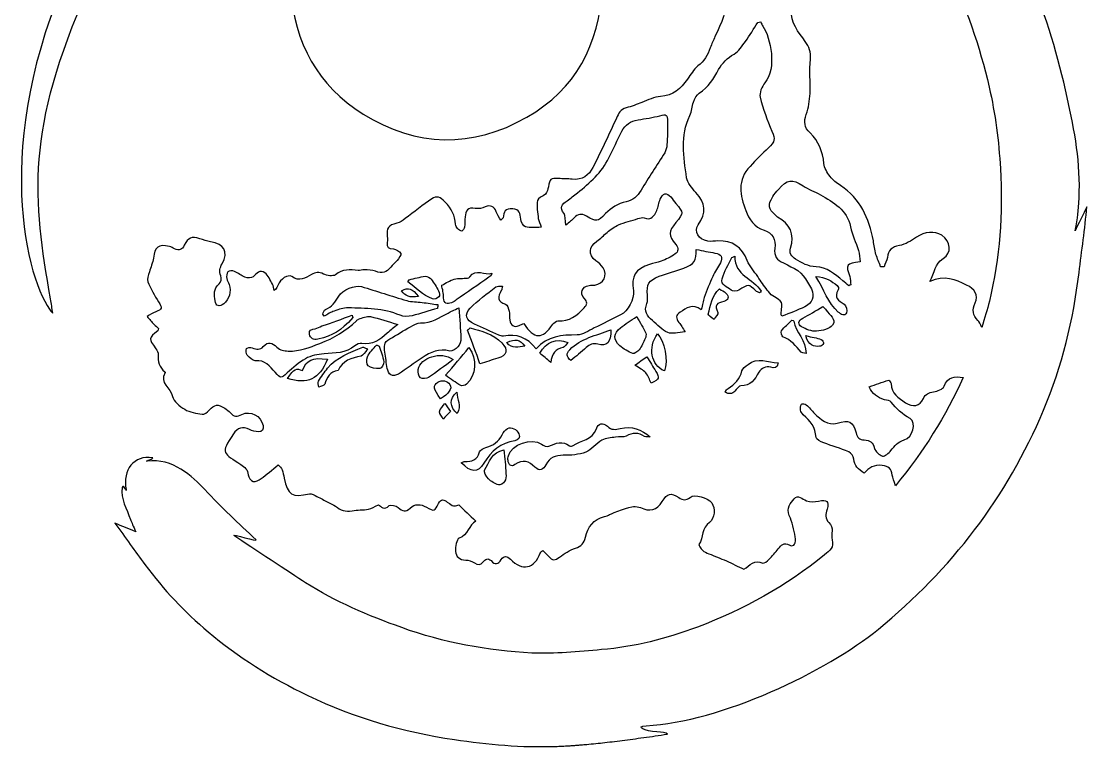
# Model space of a CAD drawing. Header units: millimetres. Extents: x 0 to 210, y -216 to -2.
# Drawn here: x 0.2 to 210, y -216.4 to -73.7 of the extents above; entities that cross this region are included whole.
import ezdxf

# ---------------------------------------------------------------- set-up
doc = ezdxf.new("R2010")
doc.units = ezdxf.units.MM
doc.layers.get('0').update_dxf_attribs({"linetype": 'CONTINUOUS'})

msp = doc.modelspace()

# ---------------------------------------------------------------- linework, layer by layer
for points, degree in [([(11.36, -60.35), (-5.77, -94.62), (0.7, -123.19), (5.81, -130.33)], 3), ([(182.46, -63.26), (186.24, -70.72), (188.89, -78.56), (190.77, -86.64)], 3), ([(99.76, -92.53), (109.36, -87.05), (113.99, -78.26), (114.62, -67.05)], 3), ([(206.14, -88.67), (204.37, -80.61), (202.06, -72.78), (198.89, -65.17)], 3), ([(6, -128.27), (2.5, -108.67), (1.07, -94.84), (13.39, -67.38)], 3), ([(53.25, -67.3), (53.98, -77.89), (58.61, -86.31), (67.51, -91.9)], 3), ([(138.92, -68.37), (139.29, -71.46), (138.04, -74.03), (136.79, -76.68)], 3), ([(154.55, -77.64), (153.26, -75.76), (151.57, -73.96), (151.9, -71.38)], 3), ([(142.78, -77.64), (143.66, -76.42), (144.4, -75.14), (145.21, -73.89)], 3), ([(145.21, -73.89), (145.39, -73.85), (145.61, -73.81), (145.8, -73.77)], 3), ([(145.8, -73.77), (145.94, -74.07), (146.02, -74.36), (146.2, -74.62)], 3), ([(146.2, -74.62), (147.82, -76.97), (148.96, -82.93), (146.61, -85.76)], 3), ([(136.79, -76.68), (136.46, -77.38), (136.13, -78.11), (135.87, -78.89)], 3), ([(135.87, -78.89), (135.35, -80.28), (134.69, -81.5), (133.44, -82.45)], 3), ([(140.54, -80.1), (141.46, -79.55), (142.16, -78.52), (142.78, -77.64)], 3), ([(155.58, -81.13), (155.76, -79.66), (155.32, -78.74), (154.55, -77.64)], 3), ([(137.49, -83.15), (138.22, -81.83), (139.25, -80.91), (140.54, -80.1)], 3), ([(155.5, -87.86), (155.61, -85.61), (155.28, -83.34), (155.58, -81.13)], 3), ([(133.44, -82.45), (132.6, -83.11), (132.01, -84.11), (131.38, -85.03)], 3), ([(133.7, -87.78), (135.54, -86.68), (136.53, -84.92), (137.49, -83.15)], 3), ([(131.38, -85.03), (130.1, -86.94), (128.52, -88.26), (126.05, -88.45)], 3), ([(146.61, -85.76), (146.02, -86.5), (145.47, -87.75), (145.69, -88.59)], 3), ([(132.56, -89.55), (132.82, -88.89), (133.15, -88.12), (133.7, -87.78)], 3), ([(154.77, -91.98), (155.21, -90.65), (155.43, -89.26), (155.5, -87.86)], 3), ([(190.77, -86.64), (191.98, -91.87), (192.68, -97.27), (192.97, -102.64)], 3), ([(122.41, -89.62), (121.38, -89.99), (120.39, -90.43), (119.32, -90.69)], 3), ([(126.05, -88.45), (124.84, -88.52), (123.62, -89.18), (122.41, -89.62)], 3), ([(131.86, -92.2), (132.27, -91.39), (132.23, -90.4), (132.56, -89.55)], 3), ([(145.69, -88.59), (146.24, -90.87), (147.08, -93.12), (148, -95.29)], 3), ([(208.45, -108.41), (208.82, -101.72), (207.57, -95.18), (206.14, -88.67)], 3), ([(67.51, -91.9), (77.99, -98.45), (89.06, -98.63), (99.76, -92.53)], 3), ([(119.32, -90.69), (118.18, -90.95), (117.81, -91.83), (117.41, -92.71)], 3), ([(121.64, -93.04), (123.07, -92.82), (124.54, -92.6), (125.94, -92.23)], 3), ([(125.94, -92.23), (127.19, -91.9), (127.45, -92.01), (127.45, -93.37)], 3), ([(131.2, -104.44), (130.65, -100.32), (129.88, -96.2), (131.86, -92.2)], 3), ([(155.5, -95.62), (154.36, -94.55), (154.25, -93.41), (154.77, -91.98)], 3), ([(117.41, -92.71), (115.87, -95.95), (114.4, -99.26), (112.74, -102.42)], 3), ([(118.48, -95.29), (119.14, -94), (120.17, -93.26), (121.64, -93.04)], 3), ([(127.45, -93.37), (127.45, -94.92), (127.45, -96.43), (127.34, -97.97)], 3), ([(115.9, -100.51), (116.75, -98.74), (117.59, -97.01), (118.48, -95.29)], 3), ([(148, -95.29), (148.67, -96.87), (148.63, -97.34), (147.3, -98.56)], 3), ([(158.23, -101.65), (158.01, -99.26), (157.2, -97.23), (155.5, -95.62)], 3), ([(127.34, -97.97), (127.3, -98.48), (127.15, -99.07), (126.9, -99.51)], 3), ([(147.3, -98.56), (146.05, -99.7), (144.88, -100.95), (143.7, -102.2)], 3), ([(109.73, -107.42), (112.15, -105.43), (114.51, -103.41), (115.9, -100.51)], 3), ([(126.9, -99.51), (125.35, -101.98), (123.73, -104.4), (122.23, -106.91)], 3), ([(112.74, -102.42), (111.97, -103.93), (110.64, -104.96), (108.7, -104.74)], 3), ([(143.7, -102.2), (141.13, -104.88), (141.64, -107.93), (142.86, -110.91)], 3), ([(159.44, -104.18), (158.89, -103.45), (158.3, -102.53), (158.23, -101.65)], 3), ([(192.97, -102.64), (193.45, -111.43), (192.9, -120.18), (190.8, -128.75)], 3), ([(105.97, -104.59), (104.47, -104.48), (104.21, -104.7), (103.99, -106.21)], 3), ([(108.7, -104.74), (107.78, -104.63), (106.86, -104.66), (105.97, -104.59)], 3), ([(133, -107.31), (132.27, -106.46), (131.35, -105.47), (131.2, -104.44)], 3), ([(161.5, -105.99), (160.73, -105.47), (159.99, -104.88), (159.44, -104.18)], 3), ([(103.99, -106.21), (103.92, -106.72), (103.73, -107.27), (103.4, -107.64)], 3), ([(122.23, -106.91), (121.53, -108.08), (120.61, -108.89), (119.29, -109.15)], 3), ([(148.15, -108.16), (148.44, -107.64), (148.89, -107.2), (149.29, -106.72)], 3), ([(149.29, -106.72), (150.98, -104.74), (151.94, -104.63), (154.14, -106.02)], 3), ([(154.14, -106.02), (155.21, -106.72), (156.42, -107.16), (157.53, -107.79)], 3), ([(167.97, -116.83), (167.12, -112.42), (165.4, -108.56), (161.5, -105.99)], 3), ([(81.04, -108.56), (79.24, -109.77), (77.55, -111.21), (75.79, -112.49)], 3), ([(83.66, -109.22), (82.7, -108.23), (82, -107.93), (81.04, -108.56)], 3), ([(101.82, -108.89), (101.67, -110.07), (101.89, -111.28), (102, -112.49)], 3), ([(103.4, -107.64), (102.96, -108.16), (101.89, -108.41), (101.82, -108.89)], 3), ([(107.08, -111.5), (106.16, -110.29), (106.67, -109.63), (107.67, -108.96)], 3), ([(107.67, -108.96), (108.36, -108.49), (109.06, -107.97), (109.73, -107.42)], 3), ([(125.32, -110.91), (125.65, -110.21), (125.72, -109.37), (126.01, -108.63)], 3), ([(126.01, -108.63), (126.2, -108.23), (126.53, -107.68), (126.9, -107.6)], 3), ([(126.9, -107.6), (127.23, -107.53), (127.74, -107.9), (128.07, -108.19)], 3), ([(128.07, -108.19), (128.48, -108.56), (128.7, -109.07), (129.07, -109.52)], 3), ([(133.48, -113.71), (135.13, -111.28), (134.95, -109.48), (133, -107.31)], 3), ([(148.7, -111.83), (147.27, -110.47), (147.16, -109.88), (148.15, -108.16)], 3), ([(157.53, -107.79), (160.14, -109.3), (162.75, -110.73), (163.48, -114.08)], 3), ([(207.68, -114.88), (208.31, -112.13), (208.31, -111.17), (208.45, -108.41)], 3), ([(85.71, -113.6), (85.6, -111.83), (84.94, -110.55), (83.66, -109.22)], 3), ([(89.61, -110.47), (88.1, -110.14), (87.74, -110.99), (87.59, -112.13)], 3), ([(91.56, -110.18), (90.97, -110.4), (90.24, -110.62), (89.61, -110.47)], 3), ([(93.73, -111.13), (93.29, -110.1), (92.66, -109.74), (91.56, -110.18)], 3), ([(94.61, -112.79), (94.28, -112.2), (93.95, -111.69), (93.73, -111.13)], 3), ([(96.97, -110.55), (95.53, -110.4), (95.16, -111.21), (95.09, -112.35)], 3), ([(98.55, -112.57), (98.44, -111.46), (98.29, -110.69), (96.97, -110.55)], 3), ([(119.29, -109.15), (117.67, -109.48), (116.38, -110.36), (115.24, -111.5)], 3), ([(122.82, -112.31), (124.29, -112.94), (124.84, -111.91), (125.32, -110.91)], 3), ([(129.07, -109.52), (130.65, -111.32), (130.65, -111.32), (129.07, -113.27)], 3), ([(142.86, -110.91), (143.52, -112.57), (144.44, -114.15), (146.46, -114.77)], 3), ([(209.96, -110.14), (209.41, -111.5), (208.12, -113.78), (207.68, -114.88)], 3), ([(208.45, -123.08), (208.97, -118.82), (209.67, -114.55), (209.96, -110.14)], 3), ([(75.79, -112.49), (75.31, -112.86), (74.76, -113.23), (74.17, -113.38)], 3), ([(87.59, -112.13), (87.52, -112.79), (87.59, -113.49), (87.48, -114.15)], 3), ([(95.09, -112.35), (95.09, -112.42), (94.91, -112.49), (94.61, -112.79)], 3), ([(99.5, -114.11), (99.06, -114), (98.58, -113.12), (98.55, -112.57)], 3), ([(102, -112.49), (102.15, -112.97), (102.37, -113.52), (102.56, -114.19)], 3), ([(107.41, -113.78), (107.3, -112.71), (107.41, -111.94), (107.08, -111.5)], 3), ([(109.06, -112.35), (108.62, -112.79), (108.14, -113.16), (107.41, -113.78)], 3), ([(111.49, -111.98), (110.5, -111.43), (109.8, -111.57), (109.06, -112.35)], 3), ([(115.24, -111.5), (113.62, -113.16), (113.55, -113.16), (111.49, -111.98)], 3), ([(117.81, -113.71), (119.03, -113.19), (120.35, -112.86), (121.6, -112.49)], 3), ([(121.6, -112.49), (122.01, -112.38), (122.48, -112.16), (122.82, -112.31)], 3), ([(149.11, -112.2), (148.96, -112.13), (148.85, -111.94), (148.7, -111.83)], 3), ([(151.64, -118.3), (152.53, -115.51), (151.57, -113.56), (149.11, -112.2)], 3), ([(74.17, -113.38), (72.44, -113.82), (72.07, -114.3), (72.29, -116.02)], 3), ([(86.08, -114.44), (85.9, -114.22), (85.75, -113.89), (85.71, -113.6)], 3), ([(86.93, -114.92), (86.71, -114.96), (86.3, -114.66), (86.08, -114.44)], 3), ([(87.48, -114.15), (87.44, -114.44), (87.15, -114.88), (86.93, -114.92)], 3), ([(102.56, -114.19), (101.34, -114.19), (100.39, -114.37), (99.5, -114.11)], 3), ([(113.55, -116.94), (114.28, -116.47), (114.87, -115.73), (115.57, -115.18)], 3), ([(115.57, -115.18), (116.27, -114.63), (117.01, -114.04), (117.81, -113.71)], 3), ([(129.07, -113.27), (127.63, -115.03), (127.6, -115.8), (129.07, -117.57)], 3), ([(135.35, -116.91), (133.52, -116.65), (132.6, -114.99), (133.48, -113.71)], 3), ([(146.46, -114.77), (148.11, -115.29), (148.85, -116.58), (148.56, -118.34)], 3), ([(163.48, -114.08), (163.81, -115.66), (164.55, -117.2), (165.03, -118.75)], 3), ([(181.43, -115.77), (180.03, -114.81), (178.01, -115.07), (176.46, -116.13)], 3), ([(35.38, -116.43), (33.72, -115.95), (33.1, -116.17), (32.32, -117.72)], 3), ([(37.47, -117.05), (36.77, -116.94), (36.07, -116.61), (35.38, -116.43)], 3), ([(39.75, -121.36), (41.08, -118.97), (40.19, -117.42), (37.47, -117.05)], 3), ([(72.29, -117.13), (72.15, -118.12), (72.51, -118.38), (73.51, -118.45)], 3), ([(72.29, -116.02), (72.33, -116.39), (72.33, -116.76), (72.29, -117.13)], 3), ([(113.33, -120.77), (111.82, -119.55), (111.93, -118.01), (113.55, -116.94)], 3), ([(137.38, -116.87), (136.71, -116.91), (136.02, -117.02), (135.35, -116.91)], 3), ([(143.15, -120.73), (142.05, -118.08), (140.21, -116.76), (137.38, -116.87)], 3), ([(168.48, -119.52), (168.23, -118.63), (168.12, -117.72), (167.97, -116.83)], 3), ([(176.46, -116.13), (175.43, -116.83), (174.26, -117.57), (173.08, -117.79)], 3), ([(181.69, -120.36), (183.49, -119.26), (183.19, -116.98), (181.43, -115.77)], 3), ([(29.38, -117.97), (27.29, -117.42), (26.48, -118.08), (26.26, -120.25)], 3), ([(30.41, -118.41), (30.08, -118.23), (29.75, -118.08), (29.38, -117.97)], 3), ([(32.32, -117.72), (31.88, -118.63), (31.29, -118.86), (30.41, -118.41)], 3), ([(73.51, -118.45), (74.02, -118.49), (74.68, -118.93), (74.98, -119.37)], 3), ([(74.98, -119.37), (75.12, -119.59), (74.54, -120.29), (74.21, -120.73)], 3), ([(128.92, -119.44), (128.07, -120.03), (127.15, -120.51), (126.2, -120.88)], 3), ([(129.07, -117.57), (129.69, -118.3), (129.62, -118.97), (128.92, -119.44)], 3), ([(130.68, -122.2), (132.67, -121.47), (133.18, -120.66), (133.11, -118.56)], 3), ([(133.11, -118.56), (134.44, -118.82), (135.61, -119.04), (136.79, -119.26)], 3), ([(136.79, -119.26), (138, -119.44), (138.41, -120.07), (137.85, -121.17)], 3), ([(148.56, -118.34), (148.33, -119.77), (149.03, -120.66), (150.28, -121.21)], 3), ([(152.64, -120.44), (151.83, -119.92), (151.35, -119.22), (151.64, -118.3)], 3), ([(165.03, -118.75), (165.25, -119.44), (165.29, -120.22), (165.4, -120.99)], 3), ([(169.4, -121.94), (169.11, -121.14), (168.74, -120.33), (168.48, -119.52)], 3), ([(173.08, -117.79), (171.57, -118.05), (170.95, -118.71), (170.73, -120.11)], 3), ([(26.26, -120.25), (26.15, -121.17), (25.67, -122.05), (25.45, -122.97)], 3), ([(39.49, -123.75), (39.09, -122.83), (39.35, -122.16), (39.75, -121.36)], 3), ([(74.21, -120.73), (73.84, -121.21), (73.32, -121.54), (72.99, -122.02)], 3), ([(114.76, -122.16), (114.4, -121.61), (113.84, -121.17), (113.33, -120.77)], 3), ([(123.92, -121.5), (121.09, -122.42), (120.28, -123.75), (120.72, -126.69)], 3), ([(126.2, -120.88), (125.46, -121.17), (124.65, -121.25), (123.92, -121.5)], 3), ([(137.85, -121.17), (137.41, -122.09), (136.79, -122.94), (136.35, -123.86)], 3), ([(138.19, -124.3), (138.63, -122.86), (139.47, -121.5), (140.13, -120.14)], 3), ([(140.13, -120.14), (140.32, -120.07), (140.5, -120), (140.69, -119.88)], 3), ([(140.69, -119.88), (140.58, -123.67), (144.36, -124.26), (145.87, -126.76)], 3), ([(145.21, -123.89), (144.51, -122.86), (143.63, -121.87), (143.15, -120.73)], 3), ([(150.28, -121.21), (150.8, -121.43), (151.28, -121.72), (151.75, -121.94)], 3), ([(156.68, -121.94), (155.1, -121.91), (153.89, -121.25), (152.64, -120.44)], 3), ([(165.4, -120.99), (162.6, -121.25), (162.42, -121.58), (163.34, -123.89)], 3), ([(170.73, -120.11), (170.62, -120.73), (170.29, -121.32), (170.07, -121.94)], 3), ([(179.11, -124.85), (180.1, -123.05), (179.99, -121.39), (181.69, -120.36)], 3), ([(25.45, -122.97), (25.26, -123.6), (24.97, -124.37), (25.15, -124.89)], 3), ([(40.89, -122.94), (40.63, -123.19), (40.63, -123.82), (40.67, -124.26)], 3), ([(42.21, -122.86), (41.81, -122.72), (41.15, -122.72), (40.89, -122.94)], 3), ([(44.27, -124), (43.54, -123.75), (42.95, -123.16), (42.21, -122.86)], 3), ([(48.17, -123.16), (47.22, -122.42), (46.55, -123.3), (45.86, -123.93)], 3), ([(49.68, -125.36), (49.24, -124.59), (48.83, -123.67), (48.17, -123.16)], 3), ([(57.36, -123.49), (56.15, -124.15), (54.97, -124.96), (53.47, -123.89)], 3), ([(59.72, -123.38), (58.8, -122.9), (58.17, -123.05), (57.36, -123.49)], 3), ([(62.07, -123.53), (61.59, -123.89), (60.38, -123.71), (59.72, -123.38)], 3), ([(66.52, -122.68), (64.94, -122.42), (63.47, -122.42), (62.07, -123.53)], 3), ([(67.77, -122.53), (67.37, -122.5), (66.92, -122.75), (66.52, -122.68)], 3), ([(69.98, -122.83), (69.31, -122.57), (68.51, -122.57), (67.77, -122.53)], 3), ([(72.99, -122.02), (72.15, -123.12), (71.26, -123.34), (69.98, -122.83)], 3), ([(88.51, -123.93), (89.76, -122.16), (91.45, -123.75), (92.88, -123.23)], 3), ([(92.88, -123.23), (92.74, -123.64), (92.55, -123.86), (92.3, -124)], 3), ([(113.15, -125.55), (114.87, -125.33), (115.72, -123.64), (114.76, -122.16)], 3), ([(125.83, -123.82), (127.41, -123.19), (129.07, -122.79), (130.68, -122.2)], 3), ([(151.75, -121.94), (153.78, -122.75), (154.84, -124.48), (155.76, -126.32)], 3), ([(161.94, -124.7), (160.36, -123.45), (158.81, -121.98), (156.68, -121.94)], 3), ([(170.07, -121.94), (169.85, -121.94), (169.62, -121.94), (169.4, -121.94)], 3), ([(201.47, -150.18), (205.14, -141.51), (207.35, -132.42), (208.45, -123.08)], 3), ([(25.15, -124.89), (25.71, -126.28), (26.44, -127.61), (27.25, -128.86)], 3), ([(38.39, -128.67), (38.28, -127.5), (37.99, -126.25), (39.2, -125.33)], 3), ([(39.2, -125.33), (39.53, -125.07), (39.71, -124.15), (39.49, -123.75)], 3), ([(41.15, -125.44), (41.63, -126.87), (41.19, -128.34), (40.08, -129.26)], 3), ([(40.67, -124.26), (40.71, -124.67), (41, -125.03), (41.15, -125.44)], 3), ([(45.86, -123.93), (45.56, -124.22), (44.75, -124.19), (44.27, -124)], 3), ([(50.01, -126.61), (49.9, -126.17), (49.9, -125.73), (49.68, -125.36)], 3), ([(50.78, -125.51), (50.64, -125.88), (50.49, -126.25), (50.01, -126.61)], 3), ([(53.47, -123.89), (52.73, -123.38), (51.22, -124.41), (50.78, -125.51)], 3), ([(62.73, -127.72), (63.39, -126.5), (66.04, -125.47), (67.18, -125.84)], 3), ([(76.34, -124.92), (76.41, -124.78), (76.52, -124.67), (76.6, -124.52)], 3), ([(81.15, -128.27), (79.28, -127.53), (77.88, -126.1), (76.34, -124.92)], 3), ([(76.6, -124.52), (77.62, -124.26), (78.69, -123.97), (79.76, -123.82)], 3), ([(79.76, -123.82), (80.13, -123.78), (80.68, -124.08), (80.93, -124.41)], 3), ([(80.93, -124.41), (81.49, -125.11), (81.96, -125.92), (82.37, -126.72)], 3), ([(82.99, -125.58), (83.88, -125.14), (84.61, -124.63), (85.46, -124.41)], 3), ([(83.36, -128.05), (83.4, -127.2), (83.14, -126.39), (82.99, -125.58)], 3), ([(85.46, -124.41), (86.3, -124.19), (87.19, -124.26), (88.07, -124.19)], 3), ([(92.3, -124), (90.16, -125.51), (87.99, -126.98), (85.86, -128.49)], 3), ([(88.07, -124.19), (88.21, -124.19), (88.44, -124.04), (88.51, -123.93)], 3), ([(93.66, -125.92), (93.91, -125.73), (94.43, -125.81), (94.94, -125.77)], 3), ([(94.94, -125.77), (94.83, -126.17), (94.87, -126.47), (94.72, -126.65)], 3), ([(111.09, -128.2), (110.09, -127.06), (110.53, -125.92), (112.04, -125.62)], 3), ([(112.04, -125.62), (112.41, -125.55), (112.78, -125.58), (113.15, -125.55)], 3), ([(123.48, -127.57), (123.37, -125.29), (123.66, -124.7), (125.83, -123.82)], 3), ([(136.35, -123.86), (135.72, -125.22), (135.21, -126.61), (134.69, -128.01)], 3), ([(139.95, -126.54), (139.25, -125.92), (137.78, -125.55), (138.19, -124.3)], 3), ([(144.99, -126.8), (143.3, -125.29), (143.33, -125.33), (141.5, -126.58)], 3), ([(147.08, -126.54), (146.42, -125.69), (145.83, -124.81), (145.21, -123.89)], 3), ([(156.64, -123.86), (158.59, -123.97), (159.77, -124.78), (160.87, -125.66)], 3), ([(161.06, -130.88), (159.03, -129.04), (158.26, -126.47), (156.64, -123.86)], 3), ([(160.87, -125.66), (161.06, -125.81), (161.17, -126.28), (161.06, -126.47)], 3), ([(163.12, -125.69), (162.71, -125.36), (162.34, -125.03), (161.94, -124.7)], 3), ([(163.52, -125.51), (163.37, -125.58), (163.26, -125.62), (163.12, -125.69)], 3), ([(163.34, -123.89), (163.48, -124.41), (163.45, -125), (163.52, -125.51)], 3), ([(186.32, -125.55), (184.15, -124.48), (181.98, -123.56), (179.11, -124.85)], 3), ([(188.01, -129.08), (188.67, -127.5), (187.9, -126.32), (186.32, -125.55)], 3), ([(60.09, -130.36), (61.37, -129.85), (62.07, -128.89), (62.73, -127.72)], 3), ([(67.18, -125.84), (70.16, -126.76), (73.14, -127.75), (76.12, -128.6)], 3), ([(75.09, -126.69), (76.52, -125.95), (77.11, -126.14), (78.43, -127.83)], 3), ([(78.43, -127.83), (76.67, -128.05), (75.86, -127.75), (75.09, -126.69)], 3), ([(82.44, -127.9), (82.15, -128.2), (81.52, -128.38), (81.15, -128.27)], 3), ([(82.37, -126.72), (82.55, -127.06), (82.63, -127.72), (82.44, -127.9)], 3), ([(88.62, -130.11), (90.13, -128.53), (91.93, -127.28), (93.66, -125.92)], 3), ([(94.72, -126.65), (93.95, -127.86), (93.99, -128.78), (95.57, -129.34)], 3), ([(120.72, -126.69), (120.98, -128.34), (119.69, -130.7), (118.22, -131.39)], 3), ([(123.4, -129.19), (123.62, -128.71), (123.51, -128.12), (123.48, -127.57)], 3), ([(135.46, -131.28), (135.91, -129.56), (136.09, -127.64), (137.71, -126.32)], 3), ([(137.71, -126.32), (138.15, -126.61), (138.59, -126.83), (138.92, -127.13)], 3), ([(138.92, -127.13), (139.69, -127.86), (139.4, -128.6), (138.55, -128.78)], 3), ([(141.5, -126.58), (141.13, -126.83), (140.24, -126.8), (139.95, -126.54)], 3), ([(145.58, -127.09), (145.39, -126.98), (145.17, -126.94), (144.99, -126.8)], 3), ([(145.87, -126.76), (145.76, -126.87), (145.69, -126.98), (145.58, -127.09)], 3), ([(148.19, -127.68), (147.75, -127.42), (147.42, -126.94), (147.08, -126.54)], 3), ([(149.81, -131.14), (150.14, -128.82), (150.14, -128.86), (148.19, -127.68)], 3), ([(155.76, -126.32), (156.5, -127.79), (155.95, -129.19), (154.48, -129.81)], 3), ([(161.06, -126.47), (160.17, -127.97), (161.02, -128.64), (162.23, -129.34)], 3), ([(6.44, -131.1), (6.29, -130.14), (6.14, -129.22), (6, -128.27)], 3), ([(27.25, -128.86), (28.02, -130), (27.98, -130.33), (26.7, -130.81)], 3), ([(40.08, -129.26), (39.27, -129.92), (38.46, -129.7), (38.39, -128.67)], 3), ([(76.12, -128.6), (77.07, -128.89), (78.14, -128.86), (79.17, -128.97)], 3), ([(79.17, -128.97), (80.2, -129.11), (81.23, -129.26), (82.22, -129.41)], 3), ([(82.22, -129.41), (82.22, -129.67), (82.18, -129.89), (82.18, -130.14)], 3), ([(84.94, -129.04), (84.06, -129.34), (83.4, -129.22), (83.36, -128.05)], 3), ([(85.86, -128.49), (85.57, -128.71), (85.27, -128.93), (84.94, -129.04)], 3), ([(95.57, -129.34), (95.9, -129.45), (96.16, -130.18), (96.27, -130.66)], 3), ([(111.05, -130.03), (111.71, -129.37), (111.71, -128.89), (111.09, -128.2)], 3), ([(124.47, -132.53), (123.44, -131.65), (122.74, -130.66), (123.4, -129.19)], 3), ([(134.1, -130.4), (132.3, -129.08), (131.13, -130.14), (129.91, -130.92)], 3), ([(134.69, -128.01), (134.44, -128.71), (134.32, -129.45), (134.1, -130.4)], 3), ([(138.55, -128.78), (137.16, -129.08), (136.53, -129.45), (137.38, -130.95)], 3), ([(154.48, -129.81), (153.04, -130.55), (151.53, -131.06), (149.92, -131.69)], 3), ([(154.07, -132.06), (155.36, -131.43), (156.53, -130.66), (158.04, -129.78)], 3), ([(158.04, -129.78), (158.19, -129.92), (158.52, -130.18), (158.7, -130.51)], 3), ([(162.23, -129.34), (162.6, -129.56), (162.9, -130.59), (162.71, -130.99)], 3), ([(188.56, -132.5), (187.46, -131.47), (187.42, -130.47), (188.01, -129.08)], 3), ([(190.8, -128.75), (190.4, -130.4), (189.88, -132.02), (189.33, -133.93)], 3), ([(5.81, -130.33), (5.92, -130.59), (6.11, -130.84), (6.44, -131.1)], 3), ([(26.7, -130.81), (26.11, -131.03), (25.59, -131.43), (25.01, -131.73)], 3), ([(25.01, -131.73), (25.45, -132.24), (25.89, -132.79), (26.37, -133.31)], 3), ([(65.53, -131.95), (62.95, -134.7), (61.78, -135.4), (58.61, -136.21)], 3), ([(59.39, -133.6), (61.37, -132.94), (63.39, -132.2), (65.38, -131.5)], 3), ([(59.57, -131.28), (59.75, -130.95), (59.83, -130.47), (60.09, -130.36)], 3), ([(59.86, -131.65), (59.75, -131.54), (59.64, -131.39), (59.57, -131.28)], 3), ([(61.85, -130.66), (61.15, -130.88), (60.53, -131.32), (59.86, -131.65)], 3), ([(64.57, -130.03), (63.65, -130), (62.73, -130.36), (61.85, -130.66)], 3), ([(74.79, -131.5), (71.52, -130.07), (68.03, -130.18), (64.57, -130.03)], 3), ([(65.38, -131.5), (65.42, -131.65), (65.45, -131.8), (65.53, -131.95)], 3), ([(66.63, -132.24), (67.4, -132.06), (68.25, -131.61), (68.98, -131.76)], 3), ([(68.98, -131.76), (70.71, -132.13), (72.37, -132.72), (74.35, -133.31)], 3), ([(77.15, -131.58), (76.41, -131.76), (75.46, -131.8), (74.79, -131.5)], 3), ([(82.18, -130.14), (80.49, -130.62), (78.84, -131.17), (77.15, -131.58)], 3), ([(78.84, -133.01), (80.93, -133.05), (82.55, -131.98), (84.24, -131.06)], 3), ([(84.24, -131.06), (84.8, -130.73), (85.35, -130.51), (86.38, -130.03)], 3), ([(86.38, -130.03), (86.52, -132.31), (86.71, -134.15), (86.78, -136.03)], 3), ([(89.43, -133.23), (87.77, -132.46), (87.37, -131.39), (88.62, -130.11)], 3), ([(96.27, -130.66), (96.41, -131.25), (96.3, -131.87), (96.41, -132.46)], 3), ([(105.86, -132.61), (108.14, -132.79), (109.62, -131.5), (111.05, -130.03)], 3), ([(118.22, -131.39), (116.45, -132.24), (114.73, -133.16), (113, -134)], 3), ([(118.18, -133.97), (119.14, -133.2), (120.17, -132.57), (121.38, -131.76)], 3), ([(121.38, -131.76), (122.04, -132.94), (122.67, -133.97), (123.18, -135.03)], 3), ([(129.91, -130.92), (129.07, -131.43), (129.03, -132.13), (129.69, -132.94)], 3), ([(136.6, -132.31), (136.2, -131.98), (135.39, -131.5), (135.46, -131.28)], 3), ([(137.38, -130.95), (137.52, -131.17), (136.86, -131.84), (136.6, -132.31)], 3), ([(149.92, -131.69), (149.88, -131.5), (149.77, -131.32), (149.81, -131.14)], 3), ([(153.81, -133.75), (153.08, -133.31), (153.15, -132.57), (154.07, -132.06)], 3), ([(158.7, -130.51), (159.29, -131.43), (160.8, -132.28), (159.95, -133.42)], 3), ([(162.71, -130.99), (162.27, -131.84), (161.61, -131.32), (161.06, -130.88)], 3), ([(26.37, -133.31), (26.66, -133.6), (26.99, -133.86), (27.25, -134.08)], 3), ([(27.25, -134.08), (27.18, -134.34), (27.21, -134.48), (27.14, -134.56)], 3), ([(56.96, -135.22), (56.74, -134.34), (57.44, -134.3), (58.06, -134.15)], 3), ([(58.06, -134.15), (58.5, -134.04), (58.95, -133.78), (59.39, -133.6)], 3), ([(59.02, -137.02), (61.81, -135.99), (64.13, -134.56), (66.19, -132.57)], 3), ([(66.19, -132.57), (66.34, -132.46), (66.48, -132.31), (66.63, -132.24)], 3), ([(74.35, -133.31), (73.58, -133.93), (72.92, -134.45), (72.29, -135)], 3), ([(72.77, -136.14), (74.13, -135.4), (75.46, -134.52), (76.82, -133.75)], 3), ([(76.82, -133.75), (77.44, -133.42), (78.18, -133.01), (78.84, -133.01)], 3), ([(88.1, -134.41), (88.25, -134.26), (88.44, -134.15), (88.58, -134)], 3), ([(88.58, -134), (90.83, -134.59), (93.11, -135.14), (94.83, -136.95)], 3), ([(94.25, -135.4), (92.63, -134.7), (91.05, -133.97), (89.43, -133.23)], 3), ([(96.41, -132.46), (96.6, -133.45), (97.15, -134), (98.25, -133.49)], 3), ([(98.25, -133.49), (98.55, -133.34), (98.88, -133.23), (99.17, -133.12)], 3), ([(99.17, -133.12), (101.19, -136.28), (102.81, -136.28), (104.87, -133.27)], 3), ([(104.87, -133.27), (105.09, -132.98), (105.53, -132.61), (105.86, -132.61)], 3), ([(113, -134), (111.89, -134.52), (110.76, -135.37), (109.65, -135.37)], 3), ([(118.04, -137.5), (116.71, -136.28), (116.79, -135.07), (118.18, -133.97)], 3), ([(127.49, -134.89), (126.35, -134.41), (125.46, -133.34), (124.47, -132.53)], 3), ([(129.69, -132.94), (130.1, -133.42), (130.39, -133.93), (130.94, -134.78)], 3), ([(149.88, -134.56), (150.47, -133.78), (151.24, -133.16), (151.94, -132.46)], 3), ([(151.94, -132.46), (152.08, -132.53), (152.23, -132.57), (152.34, -132.64)], 3), ([(152.34, -132.64), (152.67, -134.89), (154.73, -136.43), (154.73, -139.04)], 3), ([(156.79, -134.63), (155.8, -134.7), (154.7, -134.26), (153.81, -133.75)], 3), ([(159.95, -133.42), (159.37, -134.19), (157.89, -134.56), (156.79, -134.63)], 3), ([(189.33, -133.93), (188.97, -133.23), (188.86, -132.79), (188.56, -132.5)], 3), ([(27.14, -134.56), (25.26, -136.03), (25.26, -136.03), (26.7, -138.09)], 3), ([(58.61, -136.21), (57.73, -136.43), (57.18, -136.06), (56.96, -135.22)], 3), ([(72.29, -135), (70.82, -136.25), (69.39, -137.46), (67.26, -137.06)], 3), ([(71.82, -138.78), (71.59, -137.68), (71.59, -136.76), (72.77, -136.14)], 3), ([(86.78, -136.03), (86.78, -136.62), (86.56, -137.31), (86.19, -137.72)], 3), ([(90.53, -141.06), (89.76, -138.93), (88.95, -136.69), (88.1, -134.41)], 3), ([(95.13, -135.59), (94.87, -135.62), (94.5, -135.51), (94.25, -135.4)], 3), ([(101.56, -138.09), (99.83, -135.81), (97.7, -135.11), (95.13, -135.59)], 3), ([(109.65, -135.37), (106.64, -135.4), (103.84, -135.51), (101.56, -138.09)], 3), ([(108.22, -138.27), (110.42, -136.03), (113.37, -135.48), (116.27, -134.37)], 3), ([(116.27, -134.37), (116.38, -136.84), (115.46, -137.72), (113.73, -137.2)], 3), ([(123.07, -136.06), (122.71, -136.84), (122.34, -137.61), (121.86, -138.27)], 3), ([(123.18, -135.03), (123.29, -135.29), (123.18, -135.73), (123.07, -136.06)], 3), ([(126.82, -142.46), (124.21, -141.21), (123.55, -137.9), (125.46, -135.18)], 3), ([(125.46, -135.18), (126.9, -136.43), (127.63, -140.55), (126.82, -142.46)], 3), ([(130.94, -134.78), (129.51, -134.85), (128.33, -135.26), (127.49, -134.89)], 3), ([(150.17, -135.73), (149.95, -135.66), (149.69, -134.78), (149.88, -134.56)], 3), ([(153.74, -138.75), (152.75, -137.53), (151.72, -136.36), (150.17, -135.73)], 3), ([(154.7, -135.51), (155.91, -135.81), (156.83, -135.95), (157.67, -136.25)], 3), ([(157.38, -137.61), (156.24, -137.65), (155.17, -137.5), (154.7, -135.51)], 3), ([(157.67, -136.25), (157.93, -136.32), (158.23, -136.84), (158.15, -137.06)], 3), ([(26.7, -138.09), (26.92, -138.42), (27.29, -138.86), (27.21, -139.23)], 3), ([(44.72, -139.34), (44.46, -139.04), (44.46, -138.42), (44.57, -138.05)], 3), ([(44.57, -138.05), (44.61, -137.9), (45.38, -137.76), (45.71, -137.9)], 3), ([(45.71, -137.9), (46.52, -138.23), (47.29, -138.34), (47.88, -137.65)], 3), ([(47.88, -137.65), (48.83, -136.54), (49.72, -136.91), (50.53, -137.76)], 3), ([(50.53, -137.76), (51.19, -138.45), (51.89, -138.49), (52.8, -138.53)], 3), ([(52.8, -138.53), (55.08, -138.64), (56.92, -137.83), (59.02, -137.02)], 3), ([(65.9, -137.5), (64.09, -139.01), (61.96, -138.93), (59.83, -139.08)], 3), ([(60.53, -141.91), (62.33, -139.7), (64.98, -138.86), (67.44, -137.79)], 3), ([(67.26, -137.06), (66.85, -136.98), (66.26, -137.2), (65.9, -137.5)], 3), ([(68.4, -138.12), (67.88, -138.75), (67.55, -139.45), (67.11, -139.52)], 3), ([(67.44, -137.79), (67.59, -137.76), (67.81, -137.9), (68.4, -138.12)], 3), ([(68.36, -139.67), (68.76, -138.82), (69.54, -138.12), (70.16, -137.35)], 3), ([(70.16, -137.35), (70.34, -137.42), (70.53, -137.5), (70.71, -137.57)], 3), ([(70.71, -137.57), (71.01, -138.6), (71.45, -139.59), (71.59, -140.66)], 3), ([(84.61, -138.53), (82.48, -137.94), (80.79, -138.75), (79.13, -139.85)], 3), ([(83.77, -143.31), (85.42, -141.36), (86.85, -139.67), (88.36, -137.87)], 3), ([(86.19, -137.72), (85.82, -138.16), (85.05, -138.64), (84.61, -138.53)], 3), ([(88.36, -137.87), (90.02, -140.15), (89.8, -143.27), (87.85, -145.07)], 3), ([(94.83, -136.95), (96.16, -138.34), (95.86, -139.41), (94.02, -139.96)], 3), ([(95.83, -136.87), (97.55, -136.06), (98.29, -136.21), (99.39, -137.61)], 3), ([(99.39, -137.61), (98.11, -137.65), (96.86, -138.23), (95.83, -136.87)], 3), ([(102.33, -138.97), (103.58, -136.69), (105.46, -135.95), (107.85, -136.84)], 3), ([(106.89, -137.83), (105.35, -138.09), (104.65, -139.04), (104.47, -140.81)], 3), ([(107.85, -136.84), (107.48, -137.24), (107.23, -137.79), (106.89, -137.83)], 3), ([(108.4, -140.4), (107.52, -139.59), (107.48, -139.04), (108.22, -138.27)], 3), ([(111.45, -137.87), (110.5, -138.75), (109.43, -139.56), (108.4, -140.4)], 3), ([(113.73, -137.2), (112.78, -136.91), (112.15, -137.2), (111.45, -137.87)], 3), ([(120.65, -139.04), (119.73, -138.67), (118.77, -138.16), (118.04, -137.5)], 3), ([(121.86, -138.27), (121.57, -138.64), (120.9, -139.15), (120.65, -139.04)], 3), ([(158.15, -137.06), (158.08, -137.31), (157.64, -137.61), (157.38, -137.61)], 3), ([(27.21, -139.23), (27.03, -140.62), (27.43, -141.76), (28.5, -142.65)], 3), ([(46.3, -140.44), (45.78, -140.48), (45.12, -139.85), (44.72, -139.34)], 3), ([(50.23, -142.72), (49.16, -141.58), (48.25, -140.26), (46.3, -140.44)], 3), ([(56.19, -140.04), (54.86, -140.73), (53.72, -141.84), (52.58, -142.83)], 3), ([(60.53, -140.15), (58.84, -144.15), (56.63, -145.15), (52.62, -143.93)], 3), ([(55.6, -142.39), (56.37, -140.26), (57.47, -139.74), (60.53, -140.15)], 3), ([(59.83, -139.08), (58.58, -139.19), (57.25, -139.45), (56.19, -140.04)], 3), ([(67.11, -139.52), (65.23, -139.92), (63.47, -140.4), (62.59, -142.39)], 3), ([(68.51, -141.43), (68.17, -141.21), (68.14, -140.15), (68.36, -139.67)], 3), ([(72.26, -141.95), (72.04, -140.92), (72.04, -139.81), (71.82, -138.78)], 3), ([(79.13, -139.85), (77.55, -140.92), (76.04, -142.06), (74.46, -143.09)], 3), ([(78.36, -142.17), (78.84, -139.81), (82.77, -138.45), (85.27, -140.22)], 3), ([(85.27, -140.22), (83.51, -141.51), (82, -142.68), (80.42, -143.75)], 3), ([(94.02, -139.96), (92.85, -140.29), (91.71, -140.7), (90.53, -141.06)], 3), ([(104.47, -140.81), (103.66, -140.07), (103.03, -139.56), (102.33, -138.97)], 3), ([(121.01, -141.32), (121.82, -140.73), (122.52, -140.26), (123.37, -139.67)], 3), ([(123.37, -139.67), (124.03, -140.7), (124.58, -141.62), (125.13, -142.54)], 3), ([(143.3, -141.18), (145.17, -139.67), (147.19, -140.77), (149.22, -140.84)], 3), ([(154.73, -139.04), (154.25, -138.9), (153.89, -138.93), (153.74, -138.75)], 3), ([(52.62, -143.93), (54.02, -141.98), (54.28, -141.84), (55.6, -142.39)], 3), ([(58.76, -144.45), (59.28, -143.57), (59.9, -142.72), (60.53, -141.91)], 3), ([(62.59, -142.39), (61, -142.61), (60.38, -143.71), (59.98, -145.07)], 3), ([(70.79, -141.98), (70.01, -142.02), (69.09, -141.84), (68.51, -141.43)], 3), ([(71.59, -140.66), (71.67, -141.1), (71.08, -141.98), (70.79, -141.98)], 3), ([(72.99, -143.23), (72.62, -143.05), (72.37, -142.43), (72.26, -141.95)], 3), ([(78.8, -143.79), (78.43, -143.49), (78.25, -142.68), (78.36, -142.17)], 3), ([(123.15, -142.83), (122.67, -142.24), (121.9, -141.91), (121.01, -141.32)], 3), ([(125.13, -142.54), (125.9, -143.86), (125.87, -144.01), (124.25, -144.85)], 3), ([(139.36, -145.88), (140.65, -145.04), (141.79, -144.08), (142.08, -142.43)], 3), ([(142.08, -142.43), (142.16, -141.95), (142.86, -141.54), (143.3, -141.18)], 3), ([(147.78, -141.73), (146.72, -141.47), (145.94, -141.87), (145.43, -142.72)], 3), ([(149.22, -140.84), (149.14, -142.02), (148.44, -141.87), (147.78, -141.73)], 3), ([(28.57, -142.79), (27.29, -144.85), (29.68, -145.81), (30.01, -147.46)], 3), ([(28.5, -142.65), (28.54, -142.68), (28.61, -142.76), (28.57, -142.79)], 3), ([(52.58, -142.83), (51.3, -143.97), (51.37, -143.97), (50.23, -142.72)], 3), ([(58.8, -145.66), (58.76, -145.26), (58.58, -144.74), (58.76, -144.45)], 3), ([(74.46, -143.09), (74.09, -143.34), (73.36, -143.42), (72.99, -143.23)], 3), ([(80.42, -143.75), (80.01, -144.01), (79.13, -144.04), (78.8, -143.79)], 3), ([(82.77, -147.94), (81.34, -145.96), (81.27, -145.33), (82.22, -144.67)], 3), ([(82.22, -144.67), (82.99, -144.15), (84.17, -144.37), (84.61, -145.15)], 3), ([(86.74, -145.33), (85.71, -144.74), (84.8, -144.04), (83.77, -143.31)], 3), ([(124.25, -144.85), (123.88, -144.15), (123.66, -143.38), (123.15, -142.83)], 3), ([(145.43, -142.72), (144.62, -144.12), (143.81, -145.37), (141.9, -145.37)], 3), ([(167.16, -145.59), (168.48, -145.11), (169.62, -144.71), (171.02, -144.26)], 3), ([(171.02, -144.26), (171.17, -144.45), (171.46, -144.71), (171.46, -144.93)], 3), ([(185.66, -143.75), (182.2, -151.36), (177.86, -158.31), (172.31, -165.04)], 3), ([(181.91, -145.48), (182.6, -143.57), (183.93, -143.45), (185.66, -143.75)], 3), ([(59.98, -145.07), (59.9, -145.37), (59.2, -145.48), (58.8, -145.66)], 3), ([(84.61, -145.15), (85.09, -145.88), (84.43, -146.95), (82.77, -147.94)], 3), ([(86.05, -150.81), (84.54, -149.6), (84.46, -147.87), (85.97, -146.65)], 3), ([(85.97, -146.65), (86.05, -148.01), (86.89, -149.34), (86.05, -150.81)], 3), ([(87.85, -145.07), (87.59, -145.29), (86.96, -145.48), (86.74, -145.33)], 3), ([(138.74, -146.58), (138.99, -146.29), (139.14, -146.03), (139.36, -145.88)], 3), ([(140.72, -146.43), (140.17, -147.02), (139.58, -147.1), (138.74, -146.58)], 3), ([(141.9, -145.37), (141.5, -145.37), (141.05, -146.03), (140.72, -146.43)], 3), ([(170.14, -148.12), (168.85, -147.65), (167.68, -147.02), (167.16, -145.59)], 3), ([(171.46, -144.93), (171.5, -146.87), (172.93, -147.79), (174.29, -148.71)], 3), ([(177.82, -147.87), (178.27, -146.91), (178.89, -146.76), (179.81, -146.58)], 3), ([(179.81, -146.58), (180.58, -146.43), (181.69, -146.03), (181.91, -145.48)], 3), ([(30.01, -147.46), (30.19, -148.46), (31.4, -149.41), (32.4, -150)], 3), ([(82.55, -150.48), (82.66, -149.89), (83.25, -149.37), (83.62, -148.86)], 3), ([(83.62, -148.86), (83.91, -149.26), (84.24, -149.71), (84.72, -150.44)], 3), ([(171.5, -148.57), (171.28, -148.24), (170.62, -148.27), (170.14, -148.12)], 3), ([(175.18, -151.84), (173.67, -150.96), (172.49, -149.93), (171.5, -148.57)], 3), ([(174.29, -148.71), (175.73, -149.67), (177.09, -149.41), (177.82, -147.87)], 3), ([(32.4, -150), (33.39, -150.59), (34.68, -150.81), (35.85, -150.96)], 3), ([(35.85, -150.96), (36.26, -151.03), (36.85, -150.59), (37.18, -150.22)], 3), ([(37.18, -150.22), (38.35, -148.97), (38.87, -148.86), (40.27, -149.78)], 3), ([(40.27, -149.78), (40.67, -150.04), (41.08, -150.37), (41.41, -150.7)], 3), ([(41.41, -150.7), (42.07, -151.47), (42.73, -151.51), (43.65, -151.03)], 3), ([(43.65, -151.03), (45.34, -150.15), (47.4, -151.29), (47.84, -153.2)], 3), ([(83.29, -151.91), (83.03, -151.43), (82.48, -150.88), (82.55, -150.48)], 3), ([(84.72, -150.44), (84.13, -151.03), (83.73, -151.47), (83.29, -151.91)], 3), ([(153.63, -150.15), (153.56, -149.78), (153.63, -149.3), (153.81, -149.01)], 3), ([(154.18, -151.07), (153.92, -150.85), (153.67, -150.48), (153.63, -150.15)], 3), ([(153.81, -149.01), (153.89, -148.86), (154.59, -148.93), (154.77, -149.12)], 3), ([(154.77, -149.12), (155.36, -149.63), (155.84, -150.26), (156.39, -150.81)], 3), ([(156.39, -150.81), (157.6, -152.06), (158.96, -153.24), (160.84, -152.72)], 3), ([(168.96, -193.24), (183.3, -181.51), (194.26, -167.28), (201.47, -150.18)], 3), ([(113.44, -153.82), (113.81, -152.76), (114.69, -152.5), (115.61, -153.35)], 3), ([(156.68, -155.55), (156.61, -153.57), (155.54, -152.24), (154.18, -151.07)], 3), ([(160.84, -152.72), (163.19, -152.06), (163.93, -152.32), (164.55, -154.6)], 3), ([(174.04, -156.03), (175.73, -155.55), (176.54, -152.65), (175.18, -151.84)], 3), ([(41.99, -154.85), (39.27, -158.71), (40.16, -158.64), (43.43, -160.85)], 3), ([(45.16, -153.97), (43.8, -153.27), (42.8, -153.68), (41.99, -154.85)], 3), ([(46.88, -154.41), (46.3, -154.38), (45.67, -154.23), (45.16, -153.97)], 3), ([(47.84, -153.2), (48.02, -153.97), (47.66, -154.45), (46.88, -154.41)], 3), ([(91.71, -157.5), (93.18, -157.13), (94.21, -156.36), (94.91, -155)], 3), ([(94.91, -155), (95.13, -154.52), (95.53, -154.08), (95.97, -153.79)], 3), ([(95.97, -153.79), (96.67, -153.35), (97.81, -153.93), (98.18, -154.85)], 3), ([(98.18, -154.85), (98.47, -155.63), (98.14, -156.03), (97.41, -156.18)], 3), ([(108.88, -157.13), (110.42, -156.07), (112.7, -156.07), (113.44, -153.82)], 3), ([(115.61, -153.35), (116.38, -154.08), (117.15, -154.04), (118.15, -153.79)], 3), ([(118.15, -153.79), (120.35, -153.24), (122.3, -153.93), (124.03, -155.44)], 3), ([(122.93, -155.33), (121.71, -154.49), (120.61, -154.6), (119.32, -155.26)], 3), ([(164.55, -154.6), (164.81, -155.52), (165.25, -156.03), (166.17, -156.03)], 3), ([(97.41, -156.18), (94.65, -156.69), (92.7, -158.09), (91.3, -160.63)], 3), ([(96.12, -159.16), (96.67, -156.91), (100.75, -155.48), (102.63, -156.84)], 3), ([(102.63, -156.84), (103.03, -157.13), (103.7, -157.43), (104.1, -157.24)], 3), ([(104.1, -157.24), (105.46, -156.69), (106.78, -156.1), (108.18, -157.17)], 3), ([(108.18, -157.17), (108.33, -157.28), (108.7, -157.24), (108.88, -157.13)], 3), ([(114.51, -156.1), (113.37, -156.73), (112.52, -157.98), (111.34, -158.42)], 3), ([(117.23, -155.48), (116.31, -155.63), (115.31, -155.66), (114.51, -156.1)], 3), ([(119.32, -155.26), (118.73, -155.55), (117.93, -155.37), (117.23, -155.48)], 3), ([(124.03, -155.44), (123.66, -155.41), (123.18, -155.52), (122.93, -155.33)], 3), ([(158.19, -156.58), (157.6, -156.36), (156.72, -155.92), (156.68, -155.55)], 3), ([(163.12, -158.38), (161.5, -157.68), (159.81, -157.21), (158.19, -156.58)], 3), ([(166.17, -156.03), (167.34, -156.03), (167.86, -156.51), (168.19, -157.68)], 3), ([(171.43, -158.09), (172.16, -157.21), (172.79, -156.4), (174.04, -156.03)], 3), ([(87.52, -160.26), (88.91, -160.3), (90.02, -160), (90.46, -158.38)], 3), ([(90.46, -158.38), (90.57, -158.02), (91.23, -157.65), (91.71, -157.5)], 3), ([(91.41, -161.99), (92.33, -160.44), (92.85, -158.42), (95.24, -157.98)], 3), ([(95.24, -157.98), (95.38, -159.63), (95.57, -161.14), (95.64, -162.65)], 3), ([(96.05, -160.08), (96.01, -159.78), (96.05, -159.45), (96.12, -159.16)], 3), ([(106.93, -159.05), (105.35, -159.05), (104.25, -159.49), (103.51, -160.92)], 3), ([(111.34, -158.42), (109.98, -158.94), (108.4, -159.08), (106.93, -159.05)], 3), ([(164.11, -159.78), (164.07, -159.27), (163.59, -158.57), (163.12, -158.38)], 3), ([(168.19, -157.68), (168.37, -158.31), (169.15, -159.05), (169.77, -159.19)], 3), ([(169.77, -159.19), (170.21, -159.3), (171.02, -158.6), (171.43, -158.09)], 3), ([(26.04, -159.52), (22.47, -158.97), (20.08, -161.91), (20.89, -165.81)], 3), ([(25.01, -160.19), (24.45, -160.26), (26.51, -159.6), (26.04, -159.52)], 3), ([(36.37, -165.81), (33.87, -163.16), (30.08, -159.56), (25.01, -160.19)], 3), ([(43.43, -160.85), (44.27, -161.4), (44.83, -161.84), (44.9, -162.91)], 3), ([(47.44, -163.64), (48.54, -162.83), (49.57, -161.95), (50.82, -160.92)], 3), ([(50.82, -160.92), (51.08, -161.21), (51.41, -161.55), (51.59, -161.91)], 3), ([(86.85, -160.52), (87.19, -160.37), (87.37, -160.26), (87.52, -160.26)], 3), ([(91.3, -160.63), (90.16, -162.58), (88.69, -162.43), (86.85, -160.52)], 3), ([(97.41, -160.88), (96.67, -161.44), (96.16, -160.88), (96.05, -160.08)], 3), ([(101.34, -161.36), (100.17, -160.22), (98.95, -159.78), (97.41, -160.88)], 3), ([(103.51, -160.92), (103, -161.88), (102.3, -162.28), (101.34, -161.36)], 3), ([(166.17, -162.54), (164.99, -161.84), (164.22, -161.1), (164.11, -159.78)], 3), ([(169.7, -161.07), (168.12, -160.81), (167.09, -161.55), (166.17, -162.54)], 3), ([(171.68, -162.94), (171.57, -161.66), (170.95, -161.25), (169.7, -161.07)], 3), ([(44.9, -162.91), (44.94, -163.38), (45.45, -164.08), (45.89, -164.23)], 3), ([(51.59, -161.91), (51.81, -162.43), (51.85, -162.98), (51.96, -163.53)], 3), ([(51.96, -163.53), (52.66, -166.88), (53.54, -167.39), (56.96, -166.62)], 3), ([(92.19, -163.68), (91.74, -163.24), (91.23, -162.32), (91.41, -161.99)], 3), ([(95.64, -162.65), (95.68, -163.2), (95.64, -163.83), (95.38, -164.23)], 3), ([(172.31, -165.04), (172.01, -164.08), (171.76, -163.53), (171.68, -162.94)], 3), ([(20.12, -165.37), (19.71, -167.65), (21, -169.6), (21.73, -171.66)], 3), ([(20.89, -165.81), (21.04, -166.47), (20.26, -164.56), (20.12, -165.37)], 3), ([(45.89, -164.23), (46.33, -164.34), (47, -163.94), (47.44, -163.64)], 3), ([(94.17, -164.86), (93.44, -164.63), (92.7, -164.19), (92.19, -163.68)], 3), ([(95.38, -164.23), (95.16, -164.56), (94.5, -164.97), (94.17, -164.86)], 3), ([(46.44, -175.67), (43.02, -172.47), (39.57, -169.23), (36.37, -165.81)], 3), ([(56.96, -166.62), (57.4, -166.51), (57.95, -166.91), (58.43, -167.14)], 3), ([(58.43, -167.14), (59.17, -167.5), (59.86, -167.91), (60.56, -168.27)], 3), ([(126.42, -168.13), (127.49, -166.51), (128, -166.33), (129.66, -167.36)], 3), ([(129.66, -167.36), (130.5, -167.87), (131.05, -168.02), (131.9, -167.32)], 3), ([(131.9, -167.32), (132.74, -166.58), (135.35, -167.36), (136.16, -168.42)], 3), ([(151.42, -170.89), (150.76, -169.41), (151.68, -168.46), (152.38, -167.61)], 3), ([(152.38, -167.61), (153.11, -166.69), (153.96, -167.65), (154.81, -167.98)], 3), ([(60.56, -168.27), (61.08, -168.53), (61.67, -168.75), (62.11, -169.08)], 3), ([(62.11, -169.08), (63.06, -169.82), (64.06, -170.22), (65.34, -169.97)], 3), ([(65.34, -169.97), (66.41, -169.75), (67.51, -169.86), (68.58, -169.67)], 3), ([(68.58, -169.67), (69.2, -169.56), (69.76, -169.16), (70.53, -168.79)], 3), ([(70.53, -168.79), (71.04, -169.08), (71.7, -169.97), (72.66, -168.94)], 3), ([(72.66, -168.94), (72.88, -168.72), (74.02, -168.97), (74.43, -169.34)], 3), ([(74.43, -169.34), (75.27, -170.11), (75.9, -170.26), (76.78, -169.45)], 3), ([(76.78, -169.45), (77.77, -168.53), (78.84, -168.61), (79.98, -169.27)], 3), ([(79.98, -169.27), (81.49, -170.11), (81.67, -170.08), (82.37, -168.53)], 3), ([(82.37, -168.53), (82.85, -167.47), (83.43, -167.8), (84.1, -168.27)], 3), ([(84.1, -168.27), (85.31, -169.12), (85.31, -169.12), (86.34, -168.79)], 3), ([(86.34, -168.79), (87.44, -169.86), (88.51, -170.89), (89.69, -171.99)], 3), ([(116.05, -170.7), (116.6, -170.41), (120.21, -169.12), (120.72, -169.12)], 3), ([(120.72, -169.12), (121.2, -169.12), (121.71, -169.16), (122.12, -169.34)], 3), ([(122.12, -169.34), (123.92, -170.22), (125.32, -169.86), (126.42, -168.13)], 3), ([(136.16, -168.42), (136.9, -169.41), (136.75, -171.55), (135.72, -172.25)], 3), ([(154.81, -167.98), (155.5, -168.27), (156.42, -168.2), (157.2, -168.05)], 3), ([(157.2, -168.05), (158.85, -167.72), (159.29, -168.05), (158.85, -169.67)], 3), ([(158.85, -169.67), (158.59, -170.63), (158.41, -171.55), (159.22, -172.25)], 3), ([(21.73, -171.66), (21.95, -172.32), (22.29, -172.98), (22.76, -174.08)], 3), ([(111.31, -175.19), (111.71, -173.13), (112.89, -171.66), (115.02, -171.11)], 3), ([(115.02, -171.11), (115.39, -171.03), (115.72, -170.89), (116.05, -170.7)], 3), ([(152.6, -175.08), (152.27, -173.68), (152.01, -172.21), (151.42, -170.89)], 3), ([(22.76, -174.08), (21.29, -173.46), (20.15, -173.02), (18.65, -172.39)], 3), ([(18.65, -172.39), (20.78, -175.3), (22.62, -177.95), (24.57, -180.56)], 3), ([(89.69, -171.99), (88.29, -172.76), (88.21, -174.71), (86.45, -175.37)], 3), ([(135.72, -172.25), (134.18, -173.31), (134.51, -175.22), (133.63, -176.58)], 3), ([(159.22, -172.25), (160.36, -173.28), (159.55, -174.56), (159.84, -175.7)], 3), ([(42.1, -174.82), (41.59, -174.45), (46.92, -176.11), (46.44, -175.67)], 3), ([(56.19, -184.12), (53.1, -182.17), (45.86, -177.36), (42.1, -174.82)], 3), ([(86.45, -175.37), (85.93, -175.56), (85.64, -177.1), (85.71, -177.95)], 3), ([(109.32, -177.32), (110.39, -176.92), (111.05, -176.4), (111.31, -175.19)], 3), ([(151.5, -176.73), (152.31, -177.17), (152.89, -176.29), (152.6, -175.08)], 3), ([(159.84, -175.7), (160.25, -177.21), (159.4, -177.8), (158.37, -178.61)], 3), ([(85.71, -177.95), (85.79, -178.94), (86.52, -179.67), (87.74, -179.67)], 3), ([(96.52, -179.49), (98.88, -181.92), (101.23, -181.4), (102.41, -178.2)], 3), ([(102.41, -178.2), (102.44, -178.09), (102.59, -178.06), (102.89, -177.76)], 3), ([(102.89, -177.76), (103.29, -178.17), (103.7, -178.5), (104.06, -178.94)], 3), ([(106.2, -179.09), (107.11, -178.35), (108.22, -177.72), (109.32, -177.32)], 3), ([(133.63, -176.58), (133.52, -176.73), (133.99, -177.39), (134.32, -177.72)], 3), ([(134.32, -177.72), (134.66, -178.06), (135.13, -178.24), (135.58, -178.42)], 3), ([(147.42, -179.53), (148.08, -178.86), (148.67, -178.2), (149.25, -177.47)], 3), ([(149.25, -177.47), (149.84, -176.7), (150.32, -176.11), (151.5, -176.73)], 3), ([(87.74, -179.67), (88.29, -179.67), (88.95, -179.89), (89.43, -180.23)], 3), ([(89.43, -180.23), (90.13, -180.7), (90.64, -180.7), (91.16, -180)], 3), ([(91.16, -180), (91.6, -179.45), (92.15, -179.2), (92.7, -179.78)], 3), ([(92.7, -179.78), (93.51, -180.67), (94.13, -180.52), (94.72, -179.56)], 3), ([(94.72, -179.56), (95.27, -178.72), (95.86, -178.83), (96.52, -179.49)], 3), ([(104.06, -178.94), (104.76, -179.78), (105.31, -179.78), (106.2, -179.09)], 3), ([(158.37, -178.61), (150.8, -184.71), (142.45, -189.45), (133.33, -192.84)], 3), ([(135.58, -178.42), (136.71, -178.9), (137.89, -179.34), (139.03, -179.82)], 3), ([(139.03, -179.82), (140.17, -180.34), (141.31, -180.92), (142.49, -181.48)], 3), ([(142.49, -181.48), (143.63, -180.74), (144.58, -179.45), (146.24, -180.26)], 3), ([(146.24, -180.26), (146.46, -180.37), (147.08, -179.86), (147.42, -179.53)], 3), ([(24.57, -180.56), (28.24, -185.52), (32.43, -189.9), (36.99, -193.76)], 3), ([(75.12, -192.95), (68.51, -190.59), (62.07, -187.84), (56.19, -184.12)], 3), ([(133.33, -192.84), (127.23, -195.12), (120.94, -196.77), (114.43, -197.29)], 3), ([(36.99, -193.76), (42.91, -198.76), (49.5, -202.88), (56.63, -206.3)], 3), ([(100.75, -197.95), (92, -197.51), (83.43, -195.93), (75.12, -192.95)], 3), ([(123.22, -212.25), (137.89, -211.55), (158.78, -201.59), (168.96, -193.24)], 3), ([(114.43, -197.29), (109.87, -197.65), (105.28, -198.17), (100.75, -197.95)], 3), ([(56.63, -206.3), (65.78, -210.71), (75.46, -213.5), (85.49, -214.97)], 3), ([(105.39, -216.33), (112.85, -216.11), (127.41, -213.91)], 2), ([(125.35, -213.47), (123, -213.36), (121.01, -212.36), (123.22, -212.25)], 3), ([(127.41, -213.91), (127.26, -213.65), (126.31, -213.5), (125.35, -213.47)], 3), ([(85.49, -214.97), (92.08, -215.97), (98.69, -216.55), (105.39, -216.33)], 3)]:
    msp.add_open_spline(points, degree=degree)

doc.saveas('drawing.dxf')
